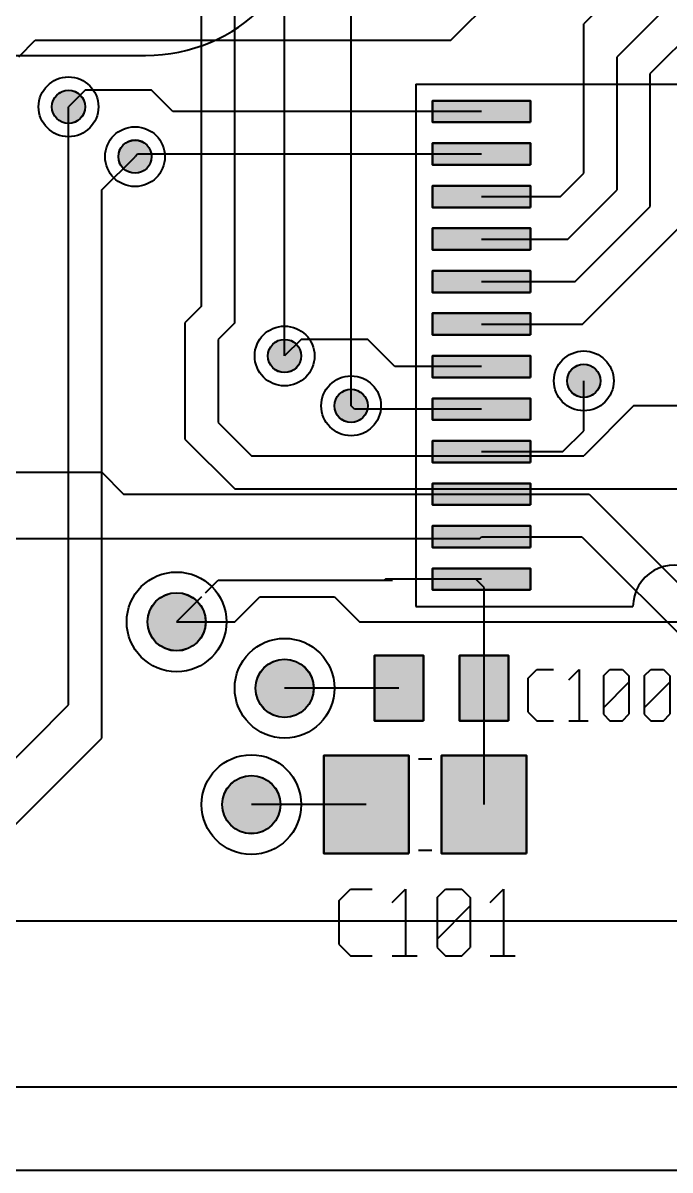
# Model space of a CAD drawing. Header units: millimetres. Extents: x 2 to 157, y 2 to 78.
# Drawn here: x 81.14 to 91.03, y 20.94 to 38.48 of the extents above; entities that cross this region are included whole.
import ezdxf

# ---------------------------------------------------------------- set-up
doc = ezdxf.new("R2010")
doc.units = ezdxf.units.MM
for name, color, linetype in [('bottom_copper', 7, 'Continuous'), ('drill_plated', 7, 'Continuous'), ('top_copper', 7, 'Continuous'), ('top_silk', 7, 'Continuous')]:
    doc.layers.add(name, color=color, linetype=linetype)

msp = doc.modelspace()

# ---------------------------------------------------------------- hatches: boundary and pattern name
at = {"layer": 'bottom_copper', "lineweight": 40}
for points in [[(82.088, 37.148), (82.073, 37.1), (82.05, 37.056), (82.018, 37.018), (81.98, 36.986), (81.936, 36.963), (81.888, 36.948), (81.839, 36.944), (81.789, 36.948), (81.742, 36.963), (81.698, 36.986), (81.659, 37.018), (81.628, 37.056), (81.604, 37.1), (81.59, 37.148), (81.585, 37.197), (81.59, 37.247), (81.604, 37.295), (81.628, 37.339), (81.659, 37.377), (81.698, 37.409), (81.742, 37.432), (81.789, 37.447), (81.839, 37.452), (81.888, 37.447), (81.936, 37.432), (81.98, 37.409), (82.018, 37.377), (82.05, 37.339), (82.073, 37.295), (82.088, 37.247), (82.093, 37.197), (82.088, 37.148)], [(83.104, 36.386), (83.089, 36.338), (83.066, 36.294), (83.034, 36.256), (82.996, 36.224), (82.952, 36.201), (82.904, 36.186), (82.855, 36.181), (82.805, 36.186), (82.758, 36.201), (82.714, 36.224), (82.675, 36.256), (82.644, 36.294), (82.62, 36.338), (82.606, 36.386), (82.601, 36.435), (82.606, 36.485), (82.62, 36.533), (82.644, 36.577), (82.675, 36.615), (82.714, 36.647), (82.758, 36.67), (82.805, 36.685), (82.855, 36.69), (82.904, 36.685), (82.952, 36.67), (82.996, 36.647), (83.034, 36.615), (83.066, 36.577), (83.089, 36.533), (83.104, 36.485), (83.109, 36.435), (83.104, 36.386)], [(85.39, 33.338), (85.375, 33.29), (85.352, 33.246), (85.32, 33.208), (85.282, 33.176), (85.238, 33.153), (85.19, 33.138), (85.141, 33.134), (85.091, 33.138), (85.044, 33.153), (85, 33.176), (84.961, 33.208), (84.93, 33.246), (84.906, 33.29), (84.892, 33.338), (84.887, 33.388), (84.892, 33.437), (84.906, 33.485), (84.93, 33.529), (84.961, 33.567), (85, 33.599), (85.044, 33.622), (85.091, 33.637), (85.141, 33.642), (85.19, 33.637), (85.238, 33.622), (85.282, 33.599), (85.32, 33.567), (85.352, 33.529), (85.375, 33.485), (85.39, 33.437), (85.395, 33.388), (85.39, 33.338)], [(89.962, 32.957), (89.947, 32.909), (89.924, 32.865), (89.892, 32.827), (89.854, 32.795), (89.81, 32.772), (89.762, 32.757), (89.713, 32.752), (89.663, 32.757), (89.616, 32.772), (89.572, 32.795), (89.533, 32.827), (89.502, 32.865), (89.478, 32.909), (89.464, 32.957), (89.459, 33.007), (89.464, 33.056), (89.478, 33.104), (89.502, 33.148), (89.533, 33.186), (89.572, 33.218), (89.616, 33.241), (89.663, 33.256), (89.713, 33.261), (89.762, 33.256), (89.81, 33.241), (89.854, 33.218), (89.892, 33.186), (89.924, 33.148), (89.947, 33.104), (89.962, 33.056), (89.967, 33.007), (89.962, 32.957)], [(86.406, 32.576), (86.391, 32.528), (86.368, 32.484), (86.336, 32.446), (86.298, 32.414), (86.254, 32.391), (86.206, 32.376), (86.157, 32.371), (86.107, 32.376), (86.06, 32.391), (86.016, 32.414), (85.977, 32.446), (85.946, 32.484), (85.922, 32.528), (85.908, 32.576), (85.903, 32.626), (85.908, 32.675), (85.922, 32.723), (85.946, 32.767), (85.977, 32.805), (86.016, 32.837), (86.06, 32.86), (86.107, 32.875), (86.157, 32.88), (86.206, 32.875), (86.254, 32.86), (86.298, 32.837), (86.336, 32.805), (86.368, 32.767), (86.391, 32.723), (86.406, 32.675), (86.411, 32.626), (86.406, 32.576)], [(83.926, 29.237), (83.9, 29.153), (83.859, 29.077), (83.804, 29.009), (83.737, 28.954), (83.66, 28.913), (83.577, 28.888), (83.49, 28.879), (83.403, 28.888), (83.32, 28.913), (83.243, 28.954), (83.175, 29.009), (83.12, 29.077), (83.079, 29.153), (83.054, 29.237), (83.045, 29.323), (83.054, 29.41), (83.079, 29.494), (83.12, 29.57), (83.175, 29.638), (83.243, 29.693), (83.32, 29.734), (83.403, 29.759), (83.49, 29.768), (83.577, 29.759), (83.66, 29.734), (83.737, 29.693), (83.804, 29.638), (83.859, 29.57), (83.9, 29.494), (83.926, 29.41), (83.934, 29.323), (83.926, 29.237)], [(85.577, 28.221), (85.551, 28.137), (85.51, 28.061), (85.455, 27.993), (85.388, 27.938), (85.311, 27.897), (85.228, 27.872), (85.141, 27.863), (85.054, 27.872), (84.971, 27.897), (84.894, 27.938), (84.826, 27.993), (84.771, 28.061), (84.73, 28.137), (84.705, 28.221), (84.696, 28.308), (84.705, 28.394), (84.73, 28.478), (84.771, 28.554), (84.826, 28.622), (84.894, 28.677), (84.971, 28.718), (85.054, 28.743), (85.141, 28.752), (85.228, 28.743), (85.311, 28.718), (85.388, 28.677), (85.455, 28.622), (85.51, 28.554), (85.551, 28.478), (85.577, 28.394), (85.585, 28.308), (85.577, 28.221)], [(85.069, 26.443), (85.043, 26.359), (85.002, 26.283), (84.947, 26.215), (84.88, 26.16), (84.803, 26.119), (84.72, 26.094), (84.633, 26.085), (84.546, 26.094), (84.463, 26.119), (84.386, 26.16), (84.318, 26.215), (84.263, 26.283), (84.222, 26.359), (84.197, 26.443), (84.188, 26.529), (84.197, 26.616), (84.222, 26.7), (84.263, 26.776), (84.318, 26.844), (84.386, 26.899), (84.463, 26.94), (84.546, 26.965), (84.633, 26.974), (84.72, 26.965), (84.803, 26.94), (84.88, 26.899), (84.947, 26.844), (85.002, 26.776), (85.043, 26.7), (85.069, 26.616), (85.077, 26.529), (85.069, 26.443)]]:
    msp.add_hatch(color=7, dxfattribs=at).paths.add_polyline_path(points, flags=0)
at = {"layer": 'drill_plated', "lineweight": 40}
for points in [[(82.088, 37.148), (82.073, 37.1), (82.05, 37.056), (82.018, 37.018), (81.98, 36.986), (81.936, 36.963), (81.888, 36.948), (81.839, 36.944), (81.789, 36.948), (81.742, 36.963), (81.698, 36.986), (81.659, 37.018), (81.628, 37.056), (81.604, 37.1), (81.59, 37.148), (81.585, 37.197), (81.59, 37.247), (81.604, 37.295), (81.628, 37.339), (81.659, 37.377), (81.698, 37.409), (81.742, 37.432), (81.789, 37.447), (81.839, 37.452), (81.888, 37.447), (81.936, 37.432), (81.98, 37.409), (82.018, 37.377), (82.05, 37.339), (82.073, 37.295), (82.088, 37.247), (82.093, 37.197), (82.088, 37.148)], [(83.104, 36.386), (83.089, 36.338), (83.066, 36.294), (83.034, 36.256), (82.996, 36.224), (82.952, 36.201), (82.904, 36.186), (82.855, 36.181), (82.805, 36.186), (82.758, 36.201), (82.714, 36.224), (82.675, 36.256), (82.644, 36.294), (82.62, 36.338), (82.606, 36.386), (82.601, 36.435), (82.606, 36.485), (82.62, 36.533), (82.644, 36.577), (82.675, 36.615), (82.714, 36.647), (82.758, 36.67), (82.805, 36.685), (82.855, 36.69), (82.904, 36.685), (82.952, 36.67), (82.996, 36.647), (83.034, 36.615), (83.066, 36.577), (83.089, 36.533), (83.104, 36.485), (83.109, 36.435), (83.104, 36.386)], [(85.39, 33.338), (85.375, 33.29), (85.352, 33.246), (85.32, 33.208), (85.282, 33.176), (85.238, 33.153), (85.19, 33.138), (85.141, 33.134), (85.091, 33.138), (85.044, 33.153), (85, 33.176), (84.961, 33.208), (84.93, 33.246), (84.906, 33.29), (84.892, 33.338), (84.887, 33.388), (84.892, 33.437), (84.906, 33.485), (84.93, 33.529), (84.961, 33.567), (85, 33.599), (85.044, 33.622), (85.091, 33.637), (85.141, 33.642), (85.19, 33.637), (85.238, 33.622), (85.282, 33.599), (85.32, 33.567), (85.352, 33.529), (85.375, 33.485), (85.39, 33.437), (85.395, 33.388), (85.39, 33.338)], [(89.962, 32.957), (89.947, 32.909), (89.924, 32.865), (89.892, 32.827), (89.854, 32.795), (89.81, 32.772), (89.762, 32.757), (89.713, 32.752), (89.663, 32.757), (89.616, 32.772), (89.572, 32.795), (89.533, 32.827), (89.502, 32.865), (89.478, 32.909), (89.464, 32.957), (89.459, 33.007), (89.464, 33.056), (89.478, 33.104), (89.502, 33.148), (89.533, 33.186), (89.572, 33.218), (89.616, 33.241), (89.663, 33.256), (89.713, 33.261), (89.762, 33.256), (89.81, 33.241), (89.854, 33.218), (89.892, 33.186), (89.924, 33.148), (89.947, 33.104), (89.962, 33.056), (89.967, 33.007), (89.962, 32.957)], [(86.406, 32.576), (86.391, 32.528), (86.368, 32.484), (86.336, 32.446), (86.298, 32.414), (86.254, 32.391), (86.206, 32.376), (86.157, 32.371), (86.107, 32.376), (86.06, 32.391), (86.016, 32.414), (85.977, 32.446), (85.946, 32.484), (85.922, 32.528), (85.908, 32.576), (85.903, 32.626), (85.908, 32.675), (85.922, 32.723), (85.946, 32.767), (85.977, 32.805), (86.016, 32.837), (86.06, 32.86), (86.107, 32.875), (86.157, 32.88), (86.206, 32.875), (86.254, 32.86), (86.298, 32.837), (86.336, 32.805), (86.368, 32.767), (86.391, 32.723), (86.406, 32.675), (86.411, 32.626), (86.406, 32.576)], [(83.926, 29.237), (83.9, 29.153), (83.859, 29.077), (83.804, 29.009), (83.737, 28.954), (83.66, 28.913), (83.577, 28.888), (83.49, 28.879), (83.403, 28.888), (83.32, 28.913), (83.243, 28.954), (83.175, 29.009), (83.12, 29.077), (83.079, 29.153), (83.054, 29.237), (83.045, 29.323), (83.054, 29.41), (83.079, 29.494), (83.12, 29.57), (83.175, 29.638), (83.243, 29.693), (83.32, 29.734), (83.403, 29.759), (83.49, 29.768), (83.577, 29.759), (83.66, 29.734), (83.737, 29.693), (83.804, 29.638), (83.859, 29.57), (83.9, 29.494), (83.926, 29.41), (83.934, 29.323), (83.926, 29.237)], [(85.577, 28.221), (85.551, 28.137), (85.51, 28.061), (85.455, 27.993), (85.388, 27.938), (85.311, 27.897), (85.228, 27.872), (85.141, 27.863), (85.054, 27.872), (84.971, 27.897), (84.894, 27.938), (84.826, 27.993), (84.771, 28.061), (84.73, 28.137), (84.705, 28.221), (84.696, 28.308), (84.705, 28.394), (84.73, 28.478), (84.771, 28.554), (84.826, 28.622), (84.894, 28.677), (84.971, 28.718), (85.054, 28.743), (85.141, 28.752), (85.228, 28.743), (85.311, 28.718), (85.388, 28.677), (85.455, 28.622), (85.51, 28.554), (85.551, 28.478), (85.577, 28.394), (85.585, 28.308), (85.577, 28.221)], [(85.069, 26.443), (85.043, 26.359), (85.002, 26.283), (84.947, 26.215), (84.88, 26.16), (84.803, 26.119), (84.72, 26.094), (84.633, 26.085), (84.546, 26.094), (84.463, 26.119), (84.386, 26.16), (84.318, 26.215), (84.263, 26.283), (84.222, 26.359), (84.197, 26.443), (84.188, 26.529), (84.197, 26.616), (84.222, 26.7), (84.263, 26.776), (84.318, 26.844), (84.386, 26.899), (84.463, 26.94), (84.546, 26.965), (84.633, 26.974), (84.72, 26.965), (84.803, 26.94), (84.88, 26.899), (84.947, 26.844), (85.002, 26.776), (85.043, 26.7), (85.069, 26.616), (85.077, 26.529), (85.069, 26.443)]]:
    msp.add_hatch(color=7, dxfattribs=at).paths.add_polyline_path(points, flags=0)
at = {"layer": 'top_copper', "lineweight": 40}
for points in [[(82.088, 37.148), (82.073, 37.1), (82.05, 37.056), (82.018, 37.018), (81.98, 36.986), (81.936, 36.963), (81.888, 36.948), (81.839, 36.944), (81.789, 36.948), (81.742, 36.963), (81.698, 36.986), (81.659, 37.018), (81.628, 37.056), (81.604, 37.1), (81.59, 37.148), (81.585, 37.197), (81.59, 37.247), (81.604, 37.295), (81.628, 37.339), (81.659, 37.377), (81.698, 37.409), (81.742, 37.432), (81.789, 37.447), (81.839, 37.452), (81.888, 37.447), (81.936, 37.432), (81.98, 37.409), (82.018, 37.377), (82.05, 37.339), (82.073, 37.295), (82.088, 37.247), (82.093, 37.197), (82.088, 37.148)], [(88.9, 36.96), (87.4, 36.96), (87.4, 37.29), (88.9, 37.29), (88.9, 36.96)], [(83.104, 36.386), (83.089, 36.338), (83.066, 36.294), (83.034, 36.256), (82.996, 36.224), (82.952, 36.201), (82.904, 36.186), (82.855, 36.181), (82.805, 36.186), (82.758, 36.201), (82.714, 36.224), (82.675, 36.256), (82.644, 36.294), (82.62, 36.338), (82.606, 36.386), (82.601, 36.435), (82.606, 36.485), (82.62, 36.533), (82.644, 36.577), (82.675, 36.615), (82.714, 36.647), (82.758, 36.67), (82.805, 36.685), (82.855, 36.69), (82.904, 36.685), (82.952, 36.67), (82.996, 36.647), (83.034, 36.615), (83.066, 36.577), (83.089, 36.533), (83.104, 36.485), (83.109, 36.435), (83.104, 36.386)], [(88.9, 36.31), (87.4, 36.31), (87.4, 36.64), (88.9, 36.64), (88.9, 36.31)], [(88.9, 35.66), (87.4, 35.66), (87.4, 35.99), (88.9, 35.99), (88.9, 35.66)], [(88.9, 35.01), (87.4, 35.01), (87.4, 35.34), (88.9, 35.34), (88.9, 35.01)], [(88.9, 34.36), (87.4, 34.36), (87.4, 34.69), (88.9, 34.69), (88.9, 34.36)], [(88.9, 33.71), (87.4, 33.71), (87.4, 34.04), (88.9, 34.04), (88.9, 33.71)], [(85.39, 33.338), (85.375, 33.29), (85.352, 33.246), (85.32, 33.208), (85.282, 33.176), (85.238, 33.153), (85.19, 33.138), (85.141, 33.134), (85.091, 33.138), (85.044, 33.153), (85, 33.176), (84.961, 33.208), (84.93, 33.246), (84.906, 33.29), (84.892, 33.338), (84.887, 33.388), (84.892, 33.437), (84.906, 33.485), (84.93, 33.529), (84.961, 33.567), (85, 33.599), (85.044, 33.622), (85.091, 33.637), (85.141, 33.642), (85.19, 33.637), (85.238, 33.622), (85.282, 33.599), (85.32, 33.567), (85.352, 33.529), (85.375, 33.485), (85.39, 33.437), (85.395, 33.388), (85.39, 33.338)], [(88.9, 33.06), (87.4, 33.06), (87.4, 33.39), (88.9, 33.39), (88.9, 33.06)], [(89.962, 32.957), (89.947, 32.909), (89.924, 32.865), (89.892, 32.827), (89.854, 32.795), (89.81, 32.772), (89.762, 32.757), (89.713, 32.752), (89.663, 32.757), (89.616, 32.772), (89.572, 32.795), (89.533, 32.827), (89.502, 32.865), (89.478, 32.909), (89.464, 32.957), (89.459, 33.007), (89.464, 33.056), (89.478, 33.104), (89.502, 33.148), (89.533, 33.186), (89.572, 33.218), (89.616, 33.241), (89.663, 33.256), (89.713, 33.261), (89.762, 33.256), (89.81, 33.241), (89.854, 33.218), (89.892, 33.186), (89.924, 33.148), (89.947, 33.104), (89.962, 33.056), (89.967, 33.007), (89.962, 32.957)], [(86.406, 32.576), (86.391, 32.528), (86.368, 32.484), (86.336, 32.446), (86.298, 32.414), (86.254, 32.391), (86.206, 32.376), (86.157, 32.371), (86.107, 32.376), (86.06, 32.391), (86.016, 32.414), (85.977, 32.446), (85.946, 32.484), (85.922, 32.528), (85.908, 32.576), (85.903, 32.626), (85.908, 32.675), (85.922, 32.723), (85.946, 32.767), (85.977, 32.805), (86.016, 32.837), (86.06, 32.86), (86.107, 32.875), (86.157, 32.88), (86.206, 32.875), (86.254, 32.86), (86.298, 32.837), (86.336, 32.805), (86.368, 32.767), (86.391, 32.723), (86.406, 32.675), (86.411, 32.626), (86.406, 32.576)], [(88.9, 32.41), (87.4, 32.41), (87.4, 32.74), (88.9, 32.74), (88.9, 32.41)], [(88.9, 31.761), (87.4, 31.761), (87.4, 32.09), (88.9, 32.09), (88.9, 31.761)], [(88.9, 31.11), (87.4, 31.11), (87.4, 31.44), (88.9, 31.44), (88.9, 31.11)], [(88.9, 30.46), (87.4, 30.46), (87.4, 30.791), (88.9, 30.791), (88.9, 30.46)], [(88.9, 29.811), (87.4, 29.811), (87.4, 30.14), (88.9, 30.14), (88.9, 29.811)], [(83.926, 29.237), (83.9, 29.153), (83.859, 29.077), (83.804, 29.009), (83.737, 28.954), (83.66, 28.913), (83.577, 28.888), (83.49, 28.879), (83.403, 28.888), (83.32, 28.913), (83.243, 28.954), (83.175, 29.009), (83.12, 29.077), (83.079, 29.153), (83.054, 29.237), (83.045, 29.323), (83.054, 29.41), (83.079, 29.494), (83.12, 29.57), (83.175, 29.638), (83.243, 29.693), (83.32, 29.734), (83.403, 29.759), (83.49, 29.768), (83.577, 29.759), (83.66, 29.734), (83.737, 29.693), (83.804, 29.638), (83.859, 29.57), (83.9, 29.494), (83.926, 29.41), (83.934, 29.323), (83.926, 29.237)], [(87.264, 27.808), (86.514, 27.808), (86.514, 28.807), (87.264, 28.807), (87.264, 27.808)], [(88.564, 27.808), (87.814, 27.808), (87.814, 28.807), (88.564, 28.807), (88.564, 27.808)], [(85.577, 28.221), (85.551, 28.137), (85.51, 28.061), (85.455, 27.993), (85.388, 27.938), (85.311, 27.897), (85.228, 27.872), (85.141, 27.863), (85.054, 27.872), (84.971, 27.897), (84.894, 27.938), (84.826, 27.993), (84.771, 28.061), (84.73, 28.137), (84.705, 28.221), (84.696, 28.308), (84.705, 28.394), (84.73, 28.478), (84.771, 28.554), (84.826, 28.622), (84.894, 28.677), (84.971, 28.718), (85.054, 28.743), (85.141, 28.752), (85.228, 28.743), (85.311, 28.718), (85.388, 28.677), (85.455, 28.622), (85.51, 28.554), (85.551, 28.478), (85.577, 28.394), (85.585, 28.308), (85.577, 28.221)], [(87.039, 25.78), (85.739, 25.78), (85.739, 27.279), (87.039, 27.279), (87.039, 25.78)], [(88.839, 25.78), (87.539, 25.78), (87.539, 27.279), (88.839, 27.279), (88.839, 25.78)], [(85.069, 26.443), (85.043, 26.359), (85.002, 26.283), (84.947, 26.215), (84.88, 26.16), (84.803, 26.119), (84.72, 26.094), (84.633, 26.085), (84.546, 26.094), (84.463, 26.119), (84.386, 26.16), (84.318, 26.215), (84.263, 26.283), (84.222, 26.359), (84.197, 26.443), (84.188, 26.529), (84.197, 26.616), (84.222, 26.7), (84.263, 26.776), (84.318, 26.844), (84.386, 26.899), (84.463, 26.94), (84.546, 26.965), (84.633, 26.974), (84.72, 26.965), (84.803, 26.94), (84.88, 26.899), (84.947, 26.844), (85.002, 26.776), (85.043, 26.7), (85.069, 26.616), (85.077, 26.529), (85.069, 26.443)]]:
    msp.add_hatch(color=7, dxfattribs=at).paths.add_polyline_path(points, flags=0)

# ---------------------------------------------------------------- linework, layer by layer
at = {"layer": 'bottom_copper', "color": 7, "lineweight": 40}
for p, q in [((84.379, 33.895), (84.379, 42.532)), ((83.871, 34.15), (83.871, 42.278)), ((85.141, 33.388), (85.141, 42.023)), ((86.157, 32.626), (86.157, 41.77)), ((81.839, 28.053), (81.839, 37.197)), ((82.347, 35.928), (82.855, 36.435)), ((82.347, 27.546), (82.347, 35.928)), ((83.871, 34.15), (83.617, 33.895)), ((83.617, 33.895), (83.617, 32.117)), ((84.379, 33.895), (84.125, 33.642)), ((84.125, 33.642), (84.125, 32.371)), ((90.475, 32.626), (89.713, 31.863)), ((91.491, 32.626), (90.475, 32.626)), ((84.125, 32.371), (84.633, 31.863)), ((83.617, 32.117), (84.379, 31.355)), ((84.633, 31.863), (89.713, 31.863)), ((84.379, 31.355), (91.491, 31.355)), ((84.379, 29.323), (84.76, 29.704)), ((84.76, 29.704), (85.903, 29.704)), ((85.903, 29.704), (86.284, 29.323)), ((83.49, 29.323), (84.379, 29.323)), ((86.284, 29.323), (97.079, 29.323)), ((78.537, 24.752), (81.839, 28.053)), ((79.045, 24.244), (82.347, 27.546))]:
    msp.add_line(p, q, dxfattribs=at)
for points in [[(82.088, 37.148), (82.073, 37.1), (82.05, 37.056), (82.018, 37.018), (81.98, 36.986), (81.936, 36.963), (81.888, 36.948), (81.839, 36.944), (81.789, 36.948), (81.742, 36.963), (81.698, 36.986), (81.659, 37.018), (81.628, 37.056), (81.604, 37.1), (81.59, 37.148), (81.585, 37.197), (81.59, 37.247), (81.604, 37.295), (81.628, 37.339), (81.659, 37.377), (81.698, 37.409), (81.742, 37.432), (81.789, 37.447), (81.839, 37.452), (81.888, 37.447), (81.936, 37.432), (81.98, 37.409), (82.018, 37.377), (82.05, 37.339), (82.073, 37.295), (82.088, 37.247), (82.093, 37.197), (82.088, 37.148)], [(83.104, 36.386), (83.089, 36.338), (83.066, 36.294), (83.034, 36.256), (82.996, 36.224), (82.952, 36.201), (82.904, 36.186), (82.855, 36.181), (82.805, 36.186), (82.758, 36.201), (82.714, 36.224), (82.675, 36.256), (82.644, 36.294), (82.62, 36.338), (82.606, 36.386), (82.601, 36.435), (82.606, 36.485), (82.62, 36.533), (82.644, 36.577), (82.675, 36.615), (82.714, 36.647), (82.758, 36.67), (82.805, 36.685), (82.855, 36.69), (82.904, 36.685), (82.952, 36.67), (82.996, 36.647), (83.034, 36.615), (83.066, 36.577), (83.089, 36.533), (83.104, 36.485), (83.109, 36.435), (83.104, 36.386)], [(85.39, 33.338), (85.375, 33.29), (85.352, 33.246), (85.32, 33.208), (85.282, 33.176), (85.238, 33.153), (85.19, 33.138), (85.141, 33.134), (85.091, 33.138), (85.044, 33.153), (85, 33.176), (84.961, 33.208), (84.93, 33.246), (84.906, 33.29), (84.892, 33.338), (84.887, 33.388), (84.892, 33.437), (84.906, 33.485), (84.93, 33.529), (84.961, 33.567), (85, 33.599), (85.044, 33.622), (85.091, 33.637), (85.141, 33.642), (85.19, 33.637), (85.238, 33.622), (85.282, 33.599), (85.32, 33.567), (85.352, 33.529), (85.375, 33.485), (85.39, 33.437), (85.395, 33.388), (85.39, 33.338)], [(89.962, 32.957), (89.947, 32.909), (89.924, 32.865), (89.892, 32.827), (89.854, 32.795), (89.81, 32.772), (89.762, 32.757), (89.713, 32.752), (89.663, 32.757), (89.616, 32.772), (89.572, 32.795), (89.533, 32.827), (89.502, 32.865), (89.478, 32.909), (89.464, 32.957), (89.459, 33.007), (89.464, 33.056), (89.478, 33.104), (89.502, 33.148), (89.533, 33.186), (89.572, 33.218), (89.616, 33.241), (89.663, 33.256), (89.713, 33.261), (89.762, 33.256), (89.81, 33.241), (89.854, 33.218), (89.892, 33.186), (89.924, 33.148), (89.947, 33.104), (89.962, 33.056), (89.967, 33.007), (89.962, 32.957)], [(86.406, 32.576), (86.391, 32.528), (86.368, 32.484), (86.336, 32.446), (86.298, 32.414), (86.254, 32.391), (86.206, 32.376), (86.157, 32.371), (86.107, 32.376), (86.06, 32.391), (86.016, 32.414), (85.977, 32.446), (85.946, 32.484), (85.922, 32.528), (85.908, 32.576), (85.903, 32.626), (85.908, 32.675), (85.922, 32.723), (85.946, 32.767), (85.977, 32.805), (86.016, 32.837), (86.06, 32.86), (86.107, 32.875), (86.157, 32.88), (86.206, 32.875), (86.254, 32.86), (86.298, 32.837), (86.336, 32.805), (86.368, 32.767), (86.391, 32.723), (86.406, 32.675), (86.411, 32.626), (86.406, 32.576)], [(83.926, 29.237), (83.9, 29.153), (83.859, 29.077), (83.804, 29.009), (83.737, 28.954), (83.66, 28.913), (83.577, 28.888), (83.49, 28.879), (83.403, 28.888), (83.32, 28.913), (83.243, 28.954), (83.175, 29.009), (83.12, 29.077), (83.079, 29.153), (83.054, 29.237), (83.045, 29.323), (83.054, 29.41), (83.079, 29.494), (83.12, 29.57), (83.175, 29.638), (83.243, 29.693), (83.32, 29.734), (83.403, 29.759), (83.49, 29.768), (83.577, 29.759), (83.66, 29.734), (83.737, 29.693), (83.804, 29.638), (83.859, 29.57), (83.9, 29.494), (83.926, 29.41), (83.934, 29.323), (83.926, 29.237)], [(85.577, 28.221), (85.551, 28.137), (85.51, 28.061), (85.455, 27.993), (85.388, 27.938), (85.311, 27.897), (85.228, 27.872), (85.141, 27.863), (85.054, 27.872), (84.971, 27.897), (84.894, 27.938), (84.826, 27.993), (84.771, 28.061), (84.73, 28.137), (84.705, 28.221), (84.696, 28.308), (84.705, 28.394), (84.73, 28.478), (84.771, 28.554), (84.826, 28.622), (84.894, 28.677), (84.971, 28.718), (85.054, 28.743), (85.141, 28.752), (85.228, 28.743), (85.311, 28.718), (85.388, 28.677), (85.455, 28.622), (85.51, 28.554), (85.551, 28.478), (85.577, 28.394), (85.585, 28.308), (85.577, 28.221)], [(85.069, 26.443), (85.043, 26.359), (85.002, 26.283), (84.947, 26.215), (84.88, 26.16), (84.803, 26.119), (84.72, 26.094), (84.633, 26.085), (84.546, 26.094), (84.463, 26.119), (84.386, 26.16), (84.318, 26.215), (84.263, 26.283), (84.222, 26.359), (84.197, 26.443), (84.188, 26.529), (84.197, 26.616), (84.222, 26.7), (84.263, 26.776), (84.318, 26.844), (84.386, 26.899), (84.463, 26.94), (84.546, 26.965), (84.633, 26.974), (84.72, 26.965), (84.803, 26.94), (84.88, 26.899), (84.947, 26.844), (85.002, 26.776), (85.043, 26.7), (85.069, 26.616), (85.077, 26.529), (85.069, 26.443)]]:
    msp.add_lwpolyline(points, close=True, dxfattribs=at)
for centre, major_axis in [((81.839, 37.197), (0.457, 0)), ((81.839, 37.197), (0.254, 0)), ((82.855, 36.435), (0.457, 0)), ((82.855, 36.435), (0.254, 0)), ((85.141, 33.388), (0.457, 0)), ((85.141, 33.388), (0.254, 0)), ((89.713, 33.007), (0.457, 0)), ((89.713, 33.007), (0.254, 0)), ((86.157, 32.626), (0.457, 0)), ((86.157, 32.626), (0.254, 0)), ((83.49, 29.323), (0.762, 0)), ((83.49, 29.323), (0.445, 0)), ((85.141, 28.308), (0.762, 0)), ((85.141, 28.308), (0.445, 0)), ((84.633, 26.529), (0.762, 0)), ((84.633, 26.529), (0.445, 0))]:
    msp.add_ellipse(centre, major_axis=major_axis, ratio=1, dxfattribs=at)
at = {"layer": 'drill_plated', "color": 7, "lineweight": 40}
for points in [[(82.088, 37.148), (82.073, 37.1), (82.05, 37.056), (82.018, 37.018), (81.98, 36.986), (81.936, 36.963), (81.888, 36.948), (81.839, 36.944), (81.789, 36.948), (81.742, 36.963), (81.698, 36.986), (81.659, 37.018), (81.628, 37.056), (81.604, 37.1), (81.59, 37.148), (81.585, 37.197), (81.59, 37.247), (81.604, 37.295), (81.628, 37.339), (81.659, 37.377), (81.698, 37.409), (81.742, 37.432), (81.789, 37.447), (81.839, 37.452), (81.888, 37.447), (81.936, 37.432), (81.98, 37.409), (82.018, 37.377), (82.05, 37.339), (82.073, 37.295), (82.088, 37.247), (82.093, 37.197), (82.088, 37.148)], [(83.104, 36.386), (83.089, 36.338), (83.066, 36.294), (83.034, 36.256), (82.996, 36.224), (82.952, 36.201), (82.904, 36.186), (82.855, 36.181), (82.805, 36.186), (82.758, 36.201), (82.714, 36.224), (82.675, 36.256), (82.644, 36.294), (82.62, 36.338), (82.606, 36.386), (82.601, 36.435), (82.606, 36.485), (82.62, 36.533), (82.644, 36.577), (82.675, 36.615), (82.714, 36.647), (82.758, 36.67), (82.805, 36.685), (82.855, 36.69), (82.904, 36.685), (82.952, 36.67), (82.996, 36.647), (83.034, 36.615), (83.066, 36.577), (83.089, 36.533), (83.104, 36.485), (83.109, 36.435), (83.104, 36.386)], [(85.39, 33.338), (85.375, 33.29), (85.352, 33.246), (85.32, 33.208), (85.282, 33.176), (85.238, 33.153), (85.19, 33.138), (85.141, 33.134), (85.091, 33.138), (85.044, 33.153), (85, 33.176), (84.961, 33.208), (84.93, 33.246), (84.906, 33.29), (84.892, 33.338), (84.887, 33.388), (84.892, 33.437), (84.906, 33.485), (84.93, 33.529), (84.961, 33.567), (85, 33.599), (85.044, 33.622), (85.091, 33.637), (85.141, 33.642), (85.19, 33.637), (85.238, 33.622), (85.282, 33.599), (85.32, 33.567), (85.352, 33.529), (85.375, 33.485), (85.39, 33.437), (85.395, 33.388), (85.39, 33.338)], [(89.962, 32.957), (89.947, 32.909), (89.924, 32.865), (89.892, 32.827), (89.854, 32.795), (89.81, 32.772), (89.762, 32.757), (89.713, 32.752), (89.663, 32.757), (89.616, 32.772), (89.572, 32.795), (89.533, 32.827), (89.502, 32.865), (89.478, 32.909), (89.464, 32.957), (89.459, 33.007), (89.464, 33.056), (89.478, 33.104), (89.502, 33.148), (89.533, 33.186), (89.572, 33.218), (89.616, 33.241), (89.663, 33.256), (89.713, 33.261), (89.762, 33.256), (89.81, 33.241), (89.854, 33.218), (89.892, 33.186), (89.924, 33.148), (89.947, 33.104), (89.962, 33.056), (89.967, 33.007), (89.962, 32.957)], [(86.406, 32.576), (86.391, 32.528), (86.368, 32.484), (86.336, 32.446), (86.298, 32.414), (86.254, 32.391), (86.206, 32.376), (86.157, 32.371), (86.107, 32.376), (86.06, 32.391), (86.016, 32.414), (85.977, 32.446), (85.946, 32.484), (85.922, 32.528), (85.908, 32.576), (85.903, 32.626), (85.908, 32.675), (85.922, 32.723), (85.946, 32.767), (85.977, 32.805), (86.016, 32.837), (86.06, 32.86), (86.107, 32.875), (86.157, 32.88), (86.206, 32.875), (86.254, 32.86), (86.298, 32.837), (86.336, 32.805), (86.368, 32.767), (86.391, 32.723), (86.406, 32.675), (86.411, 32.626), (86.406, 32.576)], [(83.926, 29.237), (83.9, 29.153), (83.859, 29.077), (83.804, 29.009), (83.737, 28.954), (83.66, 28.913), (83.577, 28.888), (83.49, 28.879), (83.403, 28.888), (83.32, 28.913), (83.243, 28.954), (83.175, 29.009), (83.12, 29.077), (83.079, 29.153), (83.054, 29.237), (83.045, 29.323), (83.054, 29.41), (83.079, 29.494), (83.12, 29.57), (83.175, 29.638), (83.243, 29.693), (83.32, 29.734), (83.403, 29.759), (83.49, 29.768), (83.577, 29.759), (83.66, 29.734), (83.737, 29.693), (83.804, 29.638), (83.859, 29.57), (83.9, 29.494), (83.926, 29.41), (83.934, 29.323), (83.926, 29.237)], [(85.577, 28.221), (85.551, 28.137), (85.51, 28.061), (85.455, 27.993), (85.388, 27.938), (85.311, 27.897), (85.228, 27.872), (85.141, 27.863), (85.054, 27.872), (84.971, 27.897), (84.894, 27.938), (84.826, 27.993), (84.771, 28.061), (84.73, 28.137), (84.705, 28.221), (84.696, 28.308), (84.705, 28.394), (84.73, 28.478), (84.771, 28.554), (84.826, 28.622), (84.894, 28.677), (84.971, 28.718), (85.054, 28.743), (85.141, 28.752), (85.228, 28.743), (85.311, 28.718), (85.388, 28.677), (85.455, 28.622), (85.51, 28.554), (85.551, 28.478), (85.577, 28.394), (85.585, 28.308), (85.577, 28.221)], [(85.069, 26.443), (85.043, 26.359), (85.002, 26.283), (84.947, 26.215), (84.88, 26.16), (84.803, 26.119), (84.72, 26.094), (84.633, 26.085), (84.546, 26.094), (84.463, 26.119), (84.386, 26.16), (84.318, 26.215), (84.263, 26.283), (84.222, 26.359), (84.197, 26.443), (84.188, 26.529), (84.197, 26.616), (84.222, 26.7), (84.263, 26.776), (84.318, 26.844), (84.386, 26.899), (84.463, 26.94), (84.546, 26.965), (84.633, 26.974), (84.72, 26.965), (84.803, 26.94), (84.88, 26.899), (84.947, 26.844), (85.002, 26.776), (85.043, 26.7), (85.069, 26.616), (85.077, 26.529), (85.069, 26.443)]]:
    msp.add_lwpolyline(points, close=True, dxfattribs=at)
for centre, major_axis in [((81.839, 37.197), (0.254, 0)), ((82.855, 36.435), (0.254, 0)), ((85.141, 33.388), (0.254, 0)), ((89.713, 33.007), (0.254, 0)), ((86.157, 32.626), (0.254, 0)), ((83.49, 29.323), (0.445, 0)), ((85.141, 28.308), (0.445, 0)), ((84.633, 26.529), (0.445, 0))]:
    msp.add_ellipse(centre, major_axis=major_axis, ratio=1, dxfattribs=at)
at = {"layer": 'top_copper', "color": 7, "lineweight": 40}
for p, q in [((92.507, 41.261), (89.713, 38.468)), ((87.681, 38.214), (89.586, 40.118)), ((92.253, 39.992), (90.221, 37.959)), ((91.999, 38.975), (90.729, 37.706)), ((89.713, 36.181), (89.713, 38.468)), ((81.077, 37.959), (81.331, 38.214)), ((81.331, 38.214), (87.681, 38.214)), ((90.221, 35.928), (90.221, 37.959)), ((90.729, 35.673), (90.729, 37.706)), ((82.093, 37.452), (81.839, 37.197)), ((83.109, 37.452), (82.093, 37.452)), ((83.435, 37.125), (83.109, 37.452)), ((87.4, 37.29), (87.4, 36.96)), ((88.9, 37.29), (87.4, 37.29)), ((88.9, 36.96), (88.9, 37.29)), ((88.15, 37.125), (83.435, 37.125)), ((87.4, 36.96), (88.9, 36.96)), ((87.4, 36.64), (87.4, 36.31)), ((88.9, 36.64), (87.4, 36.64)), ((88.9, 36.31), (88.9, 36.64)), ((82.894, 36.475), (82.855, 36.435)), ((88.15, 36.475), (82.894, 36.475)), ((87.4, 36.31), (88.9, 36.31)), ((89.356, 35.825), (89.713, 36.181)), ((87.4, 35.99), (87.4, 35.66)), ((88.9, 35.99), (87.4, 35.99)), ((88.9, 35.66), (88.9, 35.99)), ((88.15, 35.825), (89.356, 35.825)), ((89.468, 35.175), (90.221, 35.928)), ((87.4, 35.66), (88.9, 35.66)), ((89.581, 34.525), (90.729, 35.673)), ((87.4, 35.34), (87.4, 35.01)), ((88.9, 35.34), (87.4, 35.34)), ((88.9, 35.01), (88.9, 35.34)), ((89.692, 33.875), (91.237, 35.419)), ((88.15, 35.175), (89.468, 35.175)), ((87.4, 35.01), (88.9, 35.01)), ((87.4, 34.69), (87.4, 34.36)), ((88.9, 34.69), (87.4, 34.69)), ((88.9, 34.36), (88.9, 34.69)), ((88.15, 34.525), (89.581, 34.525)), ((87.4, 34.36), (88.9, 34.36)), ((87.4, 34.04), (87.4, 33.71)), ((88.9, 34.04), (87.4, 34.04)), ((88.9, 33.71), (88.9, 34.04)), ((88.15, 33.875), (89.692, 33.875)), ((87.4, 33.71), (88.9, 33.71)), ((85.395, 33.642), (85.141, 33.388)), ((86.411, 33.642), (85.395, 33.642)), ((86.827, 33.225), (86.411, 33.642)), ((87.4, 33.39), (87.4, 33.06)), ((88.9, 33.39), (87.4, 33.39)), ((88.9, 33.06), (88.9, 33.39)), ((88.15, 33.225), (86.827, 33.225)), ((87.4, 33.06), (88.9, 33.06)), ((89.713, 32.245), (89.713, 33.007)), ((86.207, 32.575), (86.157, 32.626)), ((87.4, 32.74), (87.4, 32.41)), ((88.9, 32.74), (87.4, 32.74)), ((88.9, 32.41), (88.9, 32.74)), ((88.15, 32.575), (86.207, 32.575)), ((87.4, 32.41), (88.9, 32.41)), ((89.394, 31.925), (89.713, 32.245)), ((87.4, 32.09), (87.4, 31.761)), ((88.9, 32.09), (87.4, 32.09)), ((88.15, 31.925), (89.394, 31.925)), ((88.9, 31.761), (88.9, 32.09)), ((87.4, 31.761), (88.9, 31.761)), ((78.029, 31.61), (82.347, 31.61)), ((82.347, 31.61), (82.681, 31.276)), ((87.4, 31.44), (87.4, 31.11)), ((88.9, 31.44), (87.4, 31.44)), ((88.9, 31.11), (88.9, 31.44)), ((82.681, 31.276), (89.793, 31.276)), ((89.793, 31.276), (92.253, 28.816)), ((87.4, 31.11), (88.9, 31.11)), ((87.4, 30.791), (87.4, 30.46)), ((88.9, 30.791), (87.4, 30.791)), ((88.9, 30.46), (88.9, 30.791)), ((88.118, 30.593), (79.045, 30.593)), ((88.118, 30.593), (88.15, 30.625)), ((88.15, 30.625), (89.681, 30.625)), ((89.681, 30.625), (91.999, 28.308)), ((87.4, 30.46), (88.9, 30.46)), ((87.4, 30.14), (87.4, 29.811)), ((88.9, 30.14), (87.4, 30.14)), ((88.9, 29.811), (88.9, 30.14)), ((83.934, 29.768), (84.125, 29.959)), ((84.125, 29.959), (86.792, 29.959)), ((86.682, 29.976), (86.665, 29.959)), ((88.15, 29.976), (86.682, 29.976)), ((88.189, 29.849), (88.062, 29.976)), ((88.189, 29.197), (88.189, 29.849)), ((83.871, 29.704), (83.49, 29.323)), ((87.4, 29.811), (88.9, 29.811)), ((88.189, 26.529), (88.189, 29.323)), ((87.264, 28.807), (86.514, 28.807)), ((86.514, 28.807), (86.514, 27.808)), ((87.264, 27.808), (87.264, 28.807)), ((88.564, 28.807), (87.814, 28.807)), ((87.814, 28.807), (87.814, 27.808)), ((88.564, 27.808), (88.564, 28.807)), ((86.889, 28.308), (85.141, 28.308)), ((86.514, 27.808), (87.264, 27.808)), ((87.814, 27.808), (88.564, 27.808)), ((87.039, 27.279), (85.739, 27.279)), ((85.739, 27.279), (85.739, 25.78)), ((87.039, 25.78), (87.039, 27.279)), ((88.839, 27.279), (87.539, 27.279)), ((87.539, 27.279), (87.539, 25.78)), ((88.839, 25.78), (88.839, 27.279)), ((86.389, 26.529), (84.633, 26.529)), ((85.739, 25.78), (87.039, 25.78)), ((87.539, 25.78), (88.839, 25.78)), ((73.203, 24.752), (97.587, 24.752)), ((64.567, 22.212), (135.179, 22.212)), ((68.915, 20.942), (132.639, 20.942))]:
    msp.add_line(p, q, dxfattribs=at)
for points in [[(82.088, 37.148), (82.073, 37.1), (82.05, 37.056), (82.018, 37.018), (81.98, 36.986), (81.936, 36.963), (81.888, 36.948), (81.839, 36.944), (81.789, 36.948), (81.742, 36.963), (81.698, 36.986), (81.659, 37.018), (81.628, 37.056), (81.604, 37.1), (81.59, 37.148), (81.585, 37.197), (81.59, 37.247), (81.604, 37.295), (81.628, 37.339), (81.659, 37.377), (81.698, 37.409), (81.742, 37.432), (81.789, 37.447), (81.839, 37.452), (81.888, 37.447), (81.936, 37.432), (81.98, 37.409), (82.018, 37.377), (82.05, 37.339), (82.073, 37.295), (82.088, 37.247), (82.093, 37.197), (82.088, 37.148)], [(88.9, 36.96), (87.4, 36.96), (87.4, 37.29), (88.9, 37.29), (88.9, 36.96)], [(83.104, 36.386), (83.089, 36.338), (83.066, 36.294), (83.034, 36.256), (82.996, 36.224), (82.952, 36.201), (82.904, 36.186), (82.855, 36.181), (82.805, 36.186), (82.758, 36.201), (82.714, 36.224), (82.675, 36.256), (82.644, 36.294), (82.62, 36.338), (82.606, 36.386), (82.601, 36.435), (82.606, 36.485), (82.62, 36.533), (82.644, 36.577), (82.675, 36.615), (82.714, 36.647), (82.758, 36.67), (82.805, 36.685), (82.855, 36.69), (82.904, 36.685), (82.952, 36.67), (82.996, 36.647), (83.034, 36.615), (83.066, 36.577), (83.089, 36.533), (83.104, 36.485), (83.109, 36.435), (83.104, 36.386)], [(88.9, 36.31), (87.4, 36.31), (87.4, 36.64), (88.9, 36.64), (88.9, 36.31)], [(88.9, 35.66), (87.4, 35.66), (87.4, 35.99), (88.9, 35.99), (88.9, 35.66)], [(88.9, 35.01), (87.4, 35.01), (87.4, 35.34), (88.9, 35.34), (88.9, 35.01)], [(88.9, 34.36), (87.4, 34.36), (87.4, 34.69), (88.9, 34.69), (88.9, 34.36)], [(88.9, 33.71), (87.4, 33.71), (87.4, 34.04), (88.9, 34.04), (88.9, 33.71)], [(85.39, 33.338), (85.375, 33.29), (85.352, 33.246), (85.32, 33.208), (85.282, 33.176), (85.238, 33.153), (85.19, 33.138), (85.141, 33.134), (85.091, 33.138), (85.044, 33.153), (85, 33.176), (84.961, 33.208), (84.93, 33.246), (84.906, 33.29), (84.892, 33.338), (84.887, 33.388), (84.892, 33.437), (84.906, 33.485), (84.93, 33.529), (84.961, 33.567), (85, 33.599), (85.044, 33.622), (85.091, 33.637), (85.141, 33.642), (85.19, 33.637), (85.238, 33.622), (85.282, 33.599), (85.32, 33.567), (85.352, 33.529), (85.375, 33.485), (85.39, 33.437), (85.395, 33.388), (85.39, 33.338)], [(88.9, 33.06), (87.4, 33.06), (87.4, 33.39), (88.9, 33.39), (88.9, 33.06)], [(89.962, 32.957), (89.947, 32.909), (89.924, 32.865), (89.892, 32.827), (89.854, 32.795), (89.81, 32.772), (89.762, 32.757), (89.713, 32.752), (89.663, 32.757), (89.616, 32.772), (89.572, 32.795), (89.533, 32.827), (89.502, 32.865), (89.478, 32.909), (89.464, 32.957), (89.459, 33.007), (89.464, 33.056), (89.478, 33.104), (89.502, 33.148), (89.533, 33.186), (89.572, 33.218), (89.616, 33.241), (89.663, 33.256), (89.713, 33.261), (89.762, 33.256), (89.81, 33.241), (89.854, 33.218), (89.892, 33.186), (89.924, 33.148), (89.947, 33.104), (89.962, 33.056), (89.967, 33.007), (89.962, 32.957)], [(86.406, 32.576), (86.391, 32.528), (86.368, 32.484), (86.336, 32.446), (86.298, 32.414), (86.254, 32.391), (86.206, 32.376), (86.157, 32.371), (86.107, 32.376), (86.06, 32.391), (86.016, 32.414), (85.977, 32.446), (85.946, 32.484), (85.922, 32.528), (85.908, 32.576), (85.903, 32.626), (85.908, 32.675), (85.922, 32.723), (85.946, 32.767), (85.977, 32.805), (86.016, 32.837), (86.06, 32.86), (86.107, 32.875), (86.157, 32.88), (86.206, 32.875), (86.254, 32.86), (86.298, 32.837), (86.336, 32.805), (86.368, 32.767), (86.391, 32.723), (86.406, 32.675), (86.411, 32.626), (86.406, 32.576)], [(88.9, 32.41), (87.4, 32.41), (87.4, 32.74), (88.9, 32.74), (88.9, 32.41)], [(88.9, 31.761), (87.4, 31.761), (87.4, 32.09), (88.9, 32.09), (88.9, 31.761)], [(88.9, 31.11), (87.4, 31.11), (87.4, 31.44), (88.9, 31.44), (88.9, 31.11)], [(88.9, 30.46), (87.4, 30.46), (87.4, 30.791), (88.9, 30.791), (88.9, 30.46)], [(88.9, 29.811), (87.4, 29.811), (87.4, 30.14), (88.9, 30.14), (88.9, 29.811)], [(83.926, 29.237), (83.9, 29.153), (83.859, 29.077), (83.804, 29.009), (83.737, 28.954), (83.66, 28.913), (83.577, 28.888), (83.49, 28.879), (83.403, 28.888), (83.32, 28.913), (83.243, 28.954), (83.175, 29.009), (83.12, 29.077), (83.079, 29.153), (83.054, 29.237), (83.045, 29.323), (83.054, 29.41), (83.079, 29.494), (83.12, 29.57), (83.175, 29.638), (83.243, 29.693), (83.32, 29.734), (83.403, 29.759), (83.49, 29.768), (83.577, 29.759), (83.66, 29.734), (83.737, 29.693), (83.804, 29.638), (83.859, 29.57), (83.9, 29.494), (83.926, 29.41), (83.934, 29.323), (83.926, 29.237)], [(87.264, 27.808), (86.514, 27.808), (86.514, 28.807), (87.264, 28.807), (87.264, 27.808)], [(88.564, 27.808), (87.814, 27.808), (87.814, 28.807), (88.564, 28.807), (88.564, 27.808)], [(85.577, 28.221), (85.551, 28.137), (85.51, 28.061), (85.455, 27.993), (85.388, 27.938), (85.311, 27.897), (85.228, 27.872), (85.141, 27.863), (85.054, 27.872), (84.971, 27.897), (84.894, 27.938), (84.826, 27.993), (84.771, 28.061), (84.73, 28.137), (84.705, 28.221), (84.696, 28.308), (84.705, 28.394), (84.73, 28.478), (84.771, 28.554), (84.826, 28.622), (84.894, 28.677), (84.971, 28.718), (85.054, 28.743), (85.141, 28.752), (85.228, 28.743), (85.311, 28.718), (85.388, 28.677), (85.455, 28.622), (85.51, 28.554), (85.551, 28.478), (85.577, 28.394), (85.585, 28.308), (85.577, 28.221)], [(87.039, 25.78), (85.739, 25.78), (85.739, 27.279), (87.039, 27.279), (87.039, 25.78)], [(88.839, 25.78), (87.539, 25.78), (87.539, 27.279), (88.839, 27.279), (88.839, 25.78)], [(85.069, 26.443), (85.043, 26.359), (85.002, 26.283), (84.947, 26.215), (84.88, 26.16), (84.803, 26.119), (84.72, 26.094), (84.633, 26.085), (84.546, 26.094), (84.463, 26.119), (84.386, 26.16), (84.318, 26.215), (84.263, 26.283), (84.222, 26.359), (84.197, 26.443), (84.188, 26.529), (84.197, 26.616), (84.222, 26.7), (84.263, 26.776), (84.318, 26.844), (84.386, 26.899), (84.463, 26.94), (84.546, 26.965), (84.633, 26.974), (84.72, 26.965), (84.803, 26.94), (84.88, 26.899), (84.947, 26.844), (85.002, 26.776), (85.043, 26.7), (85.069, 26.616), (85.077, 26.529), (85.069, 26.443)]]:
    msp.add_lwpolyline(points, close=True, dxfattribs=at)
for centre, major_axis in [((81.839, 37.197), (0.457, 0)), ((81.839, 37.197), (0.254, 0)), ((82.855, 36.435), (0.457, 0)), ((82.855, 36.435), (0.254, 0)), ((85.141, 33.388), (0.457, 0)), ((85.141, 33.388), (0.254, 0)), ((89.713, 33.007), (0.457, 0)), ((89.713, 33.007), (0.254, 0)), ((86.157, 32.626), (0.457, 0)), ((86.157, 32.626), (0.254, 0)), ((83.49, 29.323), (0.762, 0)), ((83.49, 29.323), (0.445, 0)), ((85.141, 28.308), (0.762, 0)), ((85.141, 28.308), (0.445, 0)), ((84.633, 26.529), (0.762, 0)), ((84.633, 26.529), (0.445, 0))]:
    msp.add_ellipse(centre, major_axis=major_axis, ratio=1, dxfattribs=at)
at = {"layer": 'top_silk', "color": 7, "lineweight": 40}
for p, q in [((37.295, 37.983), (83.015, 37.983)), ((87.146, 37.544), (95.053, 37.544)), ((87.146, 37.544), (87.146, 29.556)), ((87.146, 29.556), (90.465, 29.556)), ((88.858, 28.457), (88.995, 28.594)), ((88.995, 28.594), (89.25, 28.594)), ((89.484, 28.438), (89.641, 28.594)), ((89.641, 28.594), (89.641, 27.812)), ((90.012, 28.496), (90.11, 28.594)), ((90.11, 28.594), (90.306, 28.594)), ((90.306, 28.594), (90.403, 28.496)), ((90.638, 28.496), (90.736, 28.594)), ((90.736, 28.594), (90.932, 28.594)), ((90.932, 28.594), (91.029, 28.496)), ((88.858, 28.457), (88.858, 27.949)), ((90.012, 28.496), (90.012, 27.91)), ((90.403, 28.496), (90.403, 27.91)), ((90.638, 28.496), (90.638, 27.91)), ((91.029, 28.496), (91.029, 27.91)), ((90.012, 28.008), (90.403, 28.399)), ((90.638, 28.008), (91.029, 28.399)), ((88.858, 27.949), (88.995, 27.812)), ((90.012, 27.91), (90.11, 27.812)), ((90.306, 27.812), (90.403, 27.91)), ((90.638, 27.91), (90.736, 27.812)), ((90.932, 27.812), (91.029, 27.91)), ((88.995, 27.812), (89.25, 27.812)), ((89.484, 27.812), (89.778, 27.812)), ((90.11, 27.812), (90.306, 27.812)), ((90.736, 27.812), (90.932, 27.812)), ((87.189, 27.229), (87.389, 27.229)), ((87.189, 25.83), (87.389, 25.83)), ((85.972, 25.056), (86.15, 25.234)), ((86.15, 25.234), (86.481, 25.234)), ((86.785, 25.031), (86.989, 25.234)), ((86.989, 25.234), (86.989, 24.218)), ((87.471, 25.107), (87.598, 25.234)), ((87.471, 25.107), (87.471, 24.345)), ((87.598, 25.234), (87.852, 25.234)), ((87.852, 25.234), (87.979, 25.107)), ((87.979, 25.107), (87.979, 24.345)), ((88.284, 25.031), (88.487, 25.234)), ((88.487, 25.234), (88.487, 24.218)), ((85.972, 25.056), (85.972, 24.396)), ((87.471, 24.472), (87.979, 24.98)), ((85.972, 24.396), (86.15, 24.218)), ((86.15, 24.218), (86.481, 24.218)), ((86.785, 24.218), (87.166, 24.218)), ((87.471, 24.345), (87.598, 24.218)), ((87.598, 24.218), (87.852, 24.218)), ((87.852, 24.218), (87.979, 24.345)), ((88.284, 24.218), (88.665, 24.218))]:
    msp.add_line(p, q, dxfattribs=at)
for centre, major_axis, start_param, end_param in [((83.015, 40.523), (2.54, 0), 4.712389, 6.283185), ((91.1, 29.556), (0.635, 0), 0, 3.141593)]:
    msp.add_ellipse(centre, major_axis=major_axis, ratio=1, start_param=start_param, end_param=end_param, dxfattribs=at)

doc.saveas('drawing.dxf')
